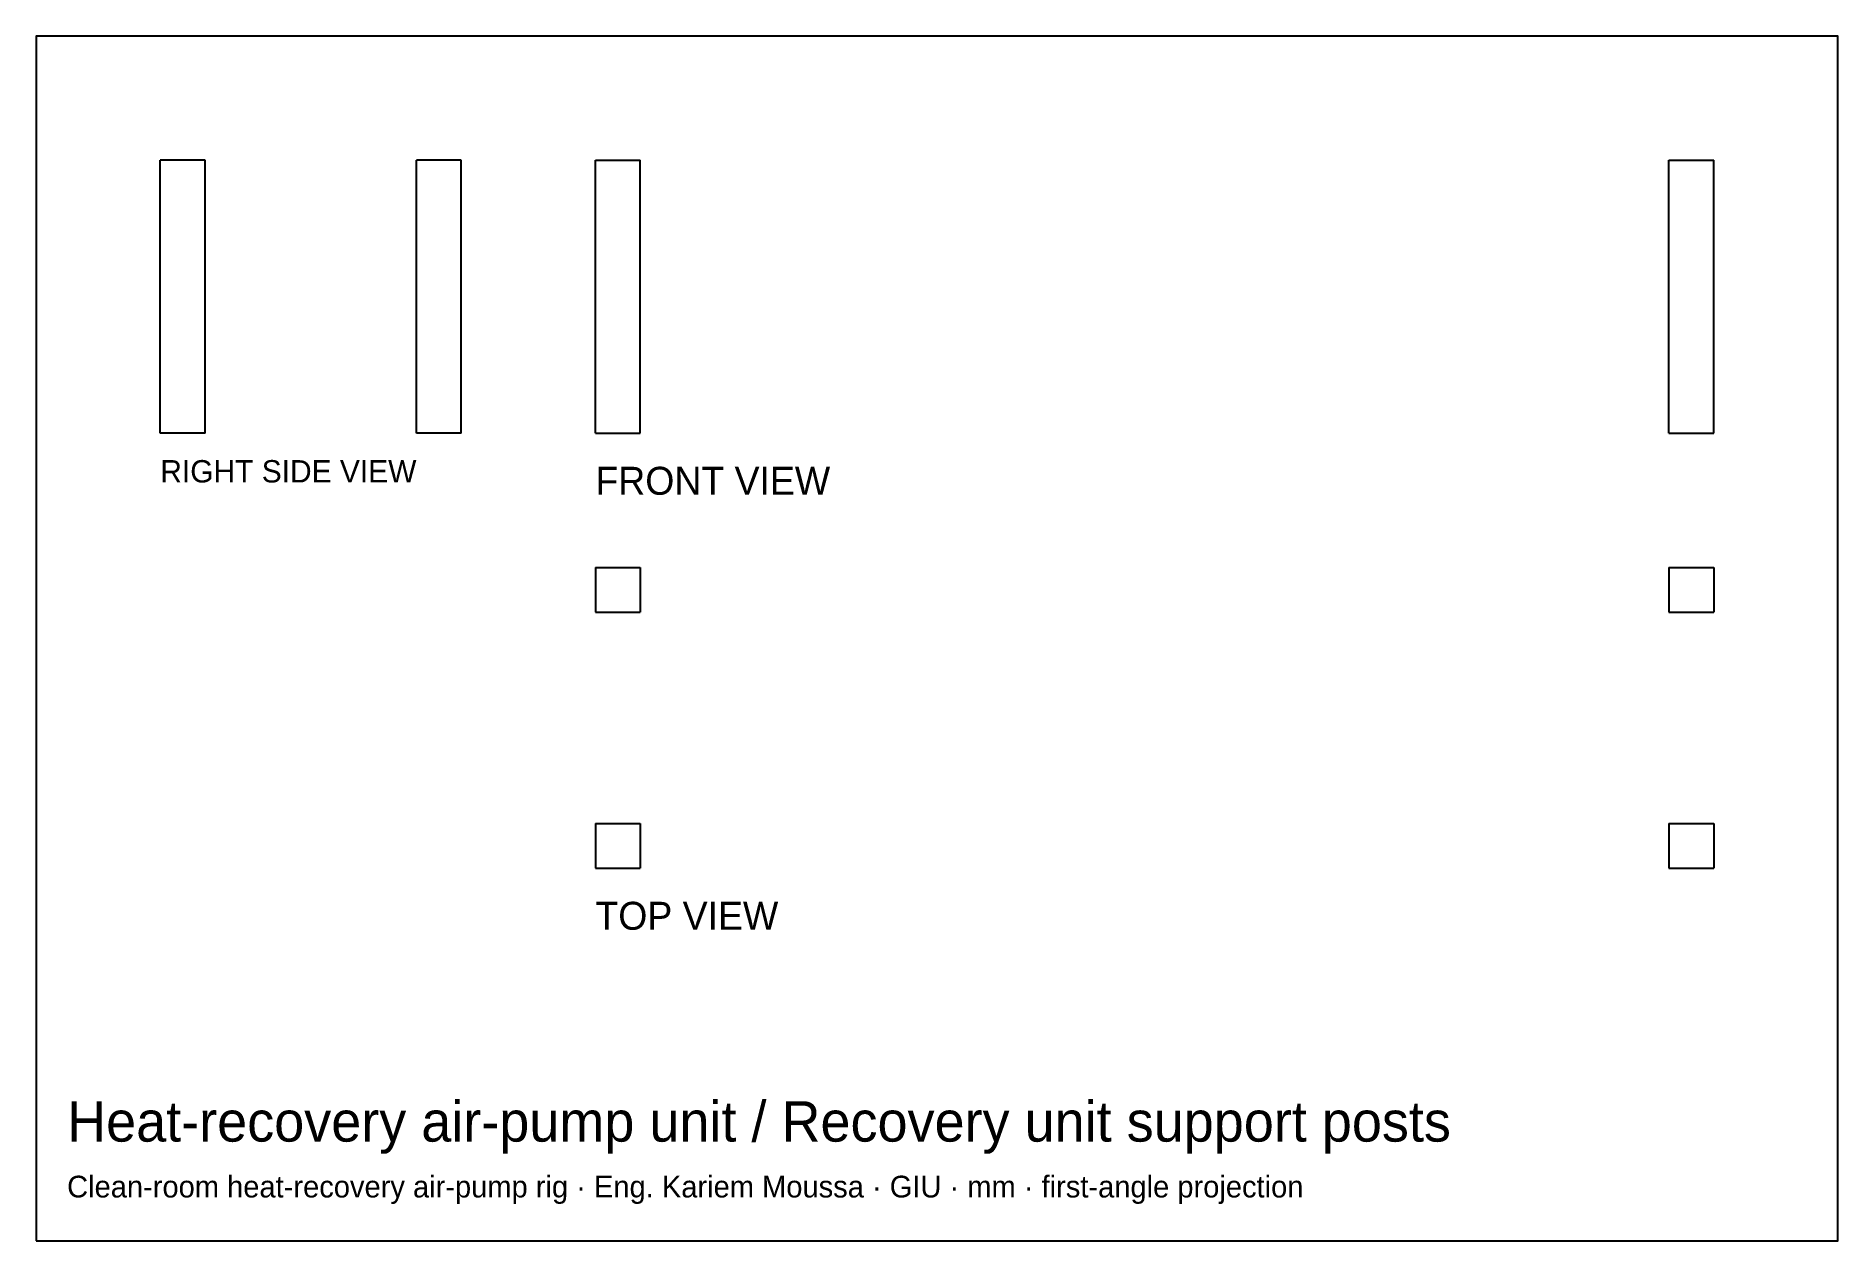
# Model space of a CAD drawing. Header units: millimetres. Extents: x -495 to -293, y -85 to 49.
import ezdxf

# ---------------------------------------------------------------- set-up
doc = ezdxf.new("R2010")
doc.units = ezdxf.units.MM
for name, color, linetype in [('BORDER', 7, 'Continuous'), ('HIDDEN', 8, 'Continuous'), ('TEXT', 5, 'Continuous'), ('VISIBLE', 7, 'Continuous')]:
    doc.layers.add(name, color=color, linetype=linetype)

msp = doc.modelspace()

# ---------------------------------------------------------------- linework, layer by layer
at = {"layer": 'BORDER'}
msp.add_lwpolyline([(-494.58, -85.24), (-293.32, -85.24), (-293.32, 49.38), (-494.58, 49.38)], close=True, dxfattribs=at)
at = {"layer": 'HIDDEN'}
for points in [[(-475.7, 35.5), (-480.7, 35.5)], [(-480.7, 5), (-480.7, 35.5)], [(-475.7, 35.5), (-480.7, 35.5)], [(-480.7, 5), (-480.7, 35.5)], [(-475.7, 35.5), (-480.7, 35.5)], [(-480.7, 5), (-480.7, 35.5)], [(-475.7, 5), (-475.7, 35.5)], [(-475.7, 5), (-475.7, 35.5)], [(-475.7, 5), (-475.7, 35.5)], [(-447.1, 35.5), (-452.1, 35.5)], [(-452.1, 5), (-452.1, 35.5)], [(-447.1, 35.5), (-452.1, 35.5)], [(-452.1, 5), (-452.1, 35.5)], [(-447.1, 35.5), (-452.1, 35.5)], [(-452.1, 5), (-452.1, 35.5)], [(-447.1, 5), (-447.1, 35.5)], [(-447.1, 5), (-447.1, 35.5)], [(-447.1, 5), (-447.1, 35.5)], [(-432.1, 35.5), (-427.1, 35.5)], [(-432.1, 35.5), (-427.1, 35.5)], [(-432.1, 5), (-432.1, 35.5)], [(-432.1, 5), (-432.1, 35.5)], [(-432.1, 35.5), (-427.1, 35.5)], [(-432.1, 5), (-432.1, 35.5)], [(-427.1, 5), (-427.1, 35.5)], [(-427.1, 5), (-427.1, 35.5)], [(-427.1, 5), (-427.1, 35.5)], [(-312.2, 35.5), (-307.2, 35.5)], [(-312.2, 35.5), (-307.2, 35.5)], [(-312.2, 5), (-312.2, 35.5)], [(-312.2, 5), (-312.2, 35.5)], [(-312.2, 35.5), (-307.2, 35.5)], [(-312.2, 5), (-312.2, 35.5)], [(-307.2, 5), (-307.2, 35.5)], [(-307.2, 5), (-307.2, 35.5)], [(-307.2, 5), (-307.2, 35.5)], [(-475.7, 5), (-480.7, 5)], [(-475.7, 5), (-480.7, 5)], [(-475.7, 5), (-480.7, 5)], [(-447.1, 5), (-452.1, 5)], [(-447.1, 5), (-452.1, 5)], [(-447.1, 5), (-452.1, 5)], [(-432.1, 5), (-427.1, 5)], [(-432.1, 5), (-427.1, 5)], [(-432.1, 5), (-427.1, 5)], [(-312.2, 5), (-307.2, 5)], [(-312.2, 5), (-307.2, 5)], [(-312.2, 5), (-307.2, 5)], [(-432.1, -10), (-427.1, -10)], [(-432.1, -10), (-432.1, -15)], [(-427.1, -10), (-427.1, -15)], [(-312.2, -10), (-307.2, -10)], [(-312.2, -10), (-312.2, -15)], [(-307.2, -10), (-307.2, -15)], [(-432.1, -15), (-427.1, -15)], [(-312.2, -15), (-307.2, -15)], [(-432.1, -38.6), (-427.1, -38.6)], [(-432.1, -38.6), (-432.1, -43.6)], [(-427.1, -38.6), (-427.1, -43.6)], [(-312.2, -38.6), (-307.2, -38.6)], [(-312.2, -38.6), (-312.2, -43.6)], [(-307.2, -38.6), (-307.2, -43.6)], [(-432.1, -43.6), (-427.1, -43.6)], [(-312.2, -43.6), (-307.2, -43.6)]]:
    msp.add_lwpolyline(points, dxfattribs=at)
at = {"layer": 'VISIBLE'}
for points in [[(-475.7, 35.5), (-480.7, 35.5)], [(-480.7, 5), (-480.7, 35.5)], [(-475.7, 5), (-475.7, 35.5)], [(-447.1, 35.5), (-452.1, 35.5)], [(-452.1, 5), (-452.1, 35.5)], [(-447.1, 5), (-447.1, 35.5)], [(-432.1, 35.5), (-427.1, 35.5)], [(-432.1, 5), (-432.1, 35.5)], [(-427.1, 5), (-427.1, 35.5)], [(-312.2, 35.5), (-307.2, 35.5)], [(-312.2, 5), (-312.2, 35.5)], [(-307.2, 5), (-307.2, 35.5)], [(-475.7, 5), (-480.7, 5)], [(-447.1, 5), (-452.1, 5)], [(-432.1, 5), (-427.1, 5)], [(-312.2, 5), (-307.2, 5)], [(-432.1, -10), (-427.1, -10)], [(-432.1, -10), (-432.1, -15)], [(-427.1, -10), (-427.1, -15)], [(-312.2, -10), (-307.2, -10)], [(-312.2, -10), (-312.2, -15)], [(-307.2, -10), (-307.2, -15)], [(-432.1, -15), (-427.1, -15)], [(-312.2, -15), (-307.2, -15)], [(-432.1, -38.6), (-427.1, -38.6)], [(-432.1, -38.6), (-432.1, -43.6)], [(-427.1, -38.6), (-427.1, -43.6)], [(-312.2, -38.6), (-307.2, -38.6)], [(-312.2, -38.6), (-312.2, -43.6)], [(-307.2, -38.6), (-307.2, -43.6)], [(-432.1, -43.6), (-427.1, -43.6)], [(-312.2, -43.6), (-307.2, -43.6)]]:
    msp.add_lwpolyline(points, dxfattribs=at)

# ---------------------------------------------------------------- texts
at = {"layer": 'TEXT'}
for s, height, p in [('RIGHT SIDE VIEW', 2.5, (-480.7, -0.5)), ('FRONT VIEW', 3.123, (-432.1, -1.87)), ('TOP VIEW', 3.123, (-432.1, -50.47)), ('Heat-recovery air-pump unit / Recovery unit support posts', 4.511, (-491.11, -74.14)), ('Clean-room heat-recovery air-pump rig · Eng. Kariem Moussa · GIU · mm · first-angle projection', 2.429, (-491.11, -80.38))]:
    msp.add_text(s, height=height, dxfattribs=at).set_placement(p)

doc.saveas('drawing.dxf')
